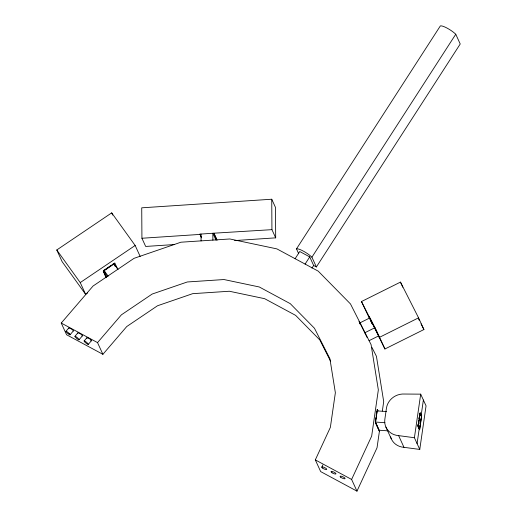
<?xml version="1.0" encoding="UTF-8"?>
<svg xmlns="http://www.w3.org/2000/svg" width="517" height="517" viewBox="0 0 517 517"><rect width="100%" height="100%" fill="white"/><g stroke="black" fill="none" stroke-linecap="round" stroke-linejoin="round"><path stroke-width="0.78" d="M375.613 419.571L375.833 418.02M376.169 415.694L376.395 414.143M376.622 412.592L376.841 411.041M375.607 421.252L377.1 410.892L386.496 411.545M330.609 361.26L319.829 339.973L295.627 315.37L264.633 298.684L229.354 291.245L192.66 293.675L157.511 305.767L126.755 326.537L102.896 354.313L97.532 342.609L121.398 314.834L152.153 294.057L187.303 281.972L223.997 279.542L259.275 286.974L290.27 303.666L314.472 328.269L329.917 358.779L335.365 392.726L330.363 427.372L315.318 459.897L320.676 471.601L356.976 491.15L377.029 447.78L379.413 431.281L375.484 422.693L377.384 409.509L378.043 410.944M382.341 411.021L383.698 401.593L376.441 356.323L371.885 347.327M419.765 449.435L414.408 437.731L420.696 394.154L404.617 394.038A16.337 15.019 -24.6 0 0 386.457 408.146L384.848 419.3A16.337 15.019 -24.6 0 0 398.613 435.624L403.977 447.328L419.765 449.435L426.053 405.858L420.696 394.154M417.988 425.737L418.214 424.186M418.55 421.859L418.776 420.308M418.996 418.757L419.222 417.206M419.558 414.88L419.778 413.329M419.668 429.75L421.685 415.791L420.211 412.579L417.878 426.512L419.668 429.75L418.04 426.202L418.369 423.914M419.138 418.589L419.358 417.064M419.688 414.776L419.907 413.257L420.877 415.377M419.332 429.026L418.363 426.221L420.231 413.277M417.083 443.58L419.222 428.774M421.239 414.815L423.378 400.009M419.552 427.501L419.772 425.976M420.101 423.694L420.321 422.169M419.688 427.397L419.907 425.846M420.243 423.52L420.47 421.969M420.696 420.418L420.916 418.867M419.655 429.045L421.523 416.101L420.185 413.199M321.82 467.135L322.821 464.97M356.976 491.15L351.618 479.446L371.671 436.077L378.341 389.889L371.083 344.619L350.481 303.938L318.213 271.141L276.892 248.884L229.858 238.97L180.924 242.208L134.058 258.326L93.054 286.03L61.239 323.06L66.596 334.764L102.896 354.313M298.716 253.769L296.487 248.89L440.335 25.934A10.592 2.385 32.8 0 1 447.153 28.138A10.592 2.385 32.8 0 1 455.761 34.238L460.227 43.99L316.378 266.953L313.657 265.486L309.728 256.904L299.744 251.527L295.084 258.746M305.069 264.122L309.728 256.904M316.378 266.953L311.913 257.201L455.761 34.238M311.964 268.11L313.657 265.486M65.937 331.319L68.722 328.075M70.066 334.745L73.336 330.945M74.92 336.308L77.796 332.961M79.056 339.727L82.41 335.83M84.155 340.942L86.83 337.827M88.291 344.367L91.444 340.697M87.554 292.958L85.589 294.283L62.137 261.68L56.773 249.976L111.698 212.875L135.157 245.478L140.178 256.451M85.589 294.283L80.232 282.579L135.157 245.478M103.743 270.417L110.896 265.589M112.195 264.71L114.147 263.392M106.218 277.539L103.271 271.102L114.8 262.953L117.592 268.918M106.987 276.782L104.175 270.643L114.076 263.948L118.07 269.506M369.713 318.931L361.48 301.553L400.468 282.108L418.563 317.839L423.921 329.542L384.932 348.988L369.015 316.727L372.292 323.881M358.979 321.736L359.27 321.593L367.122 337.504M364.595 332.864L374.928 327.713L377.733 333.846M374.909 328.366L375.2 328.217L369.939 317.871L359.612 323.022L360.323 324.43M369.028 340.697L378.67 335.888M378.825 336.929L379.123 336.78L375.2 328.217M384.932 348.988L379.575 337.284L418.563 317.839M234.589 240.567L275.69 237.852L275.49 207.42L271.742 199.226L141.729 207.821L141.929 238.253L145.678 246.447L174.688 244.528M201.514 237.833L199.943 234.117L213.915 233.193L216.726 239.339M141.929 238.253L199.95 234.421M213.915 233.193L271.936 229.658L275.69 237.852M384.887 422.706L375.491 422.046L379.239 430.241L387.853 430.842M375.484 422.693L379.413 431.281M398.613 435.624L414.408 437.731M61.239 323.06L97.532 342.609M315.318 459.897L351.618 479.446M104.175 270.643L108.169 276.194M103.271 271.102L106.043 277.293M56.773 249.976L80.232 282.579M418.492 318.827L419.216 320.256M421.025 323.829L423.921 329.542M361.48 301.553L379.575 337.284M370.431 320.346L372.227 323.894M400.468 282.108L402.814 287.232M359.27 321.593L359.922 323.022M385.889 427.055L391.246 438.759M377.067 409.49L377.72 410.918M213.915 233.497L217.043 240.321M215.964 240.088L212.842 233.264L212.881 240.172M199.943 234.117L201.197 236.844M111.698 212.875L112.7 215.072M114.076 263.948L115.33 266.682M271.742 199.226L271.936 229.658M201.023 234.046L201.068 240.954M68.948 328.579A2.721 0.614 32.8 0 1 70.881 328.702A2.721 0.614 32.8 0 1 73.214 331.054M77.834 333.174A2.721 0.614 32.8 0 1 80.555 333.963A2.721 0.614 32.8 0 1 82.022 335.953M87.063 338.338A2.721 0.614 32.8 0 1 87.942 337.931A2.721 0.614 32.8 0 1 91.005 339.96A2.721 0.614 32.8 0 1 90.656 340.716M332.101 472.777A2.74 0.737 24.8 0 1 331.468 471.401M331.391 471.368A2.74 0.737 24.8 0 1 334.88 472.635A2.74 0.737 24.8 0 1 335.514 474.024A2.74 0.737 24.8 0 1 332.017 472.745M69.129 333.439A2.682 0.472 40.7 0 0 66.279 331.307A2.682 0.472 40.7 0 0 66.9 332.67A2.682 0.472 40.7 0 0 69.743 334.79A2.74 0.485 40.7 0 0 69.11 333.407M296.487 248.89A10.592 2.385 32.8 0 1 302.464 250.655L304.164 251.572A10.592 2.385 32.8 0 1 311.913 257.201M403.977 447.328A16.337 15.019 -24.6 0 1 390.581 436.91M84.639 341.795A2.74 0.485 40.7 0 0 88.194 344.451A2.74 0.485 40.7 0 0 85.732 341.64A2.74 0.485 40.7 0 0 84.639 341.795M322.337 467.95A2.74 0.737 24.8 0 0 326.602 469.494A2.74 0.737 24.8 0 0 323.778 467.245A2.74 0.737 24.8 0 0 322.337 467.95M78.733 339.779A2.74 0.485 40.7 0 0 78.099 338.396A2.682 0.472 40.7 0 0 75.269 336.296A2.682 0.472 40.7 0 0 75.889 337.653A2.682 0.472 40.7 0 0 78.733 339.779M340.684 477.185A2.74 0.737 24.8 0 0 344.949 478.736A2.74 0.737 24.8 0 0 342.125 476.48A2.74 0.737 24.8 0 0 340.684 477.185"/></g></svg>
